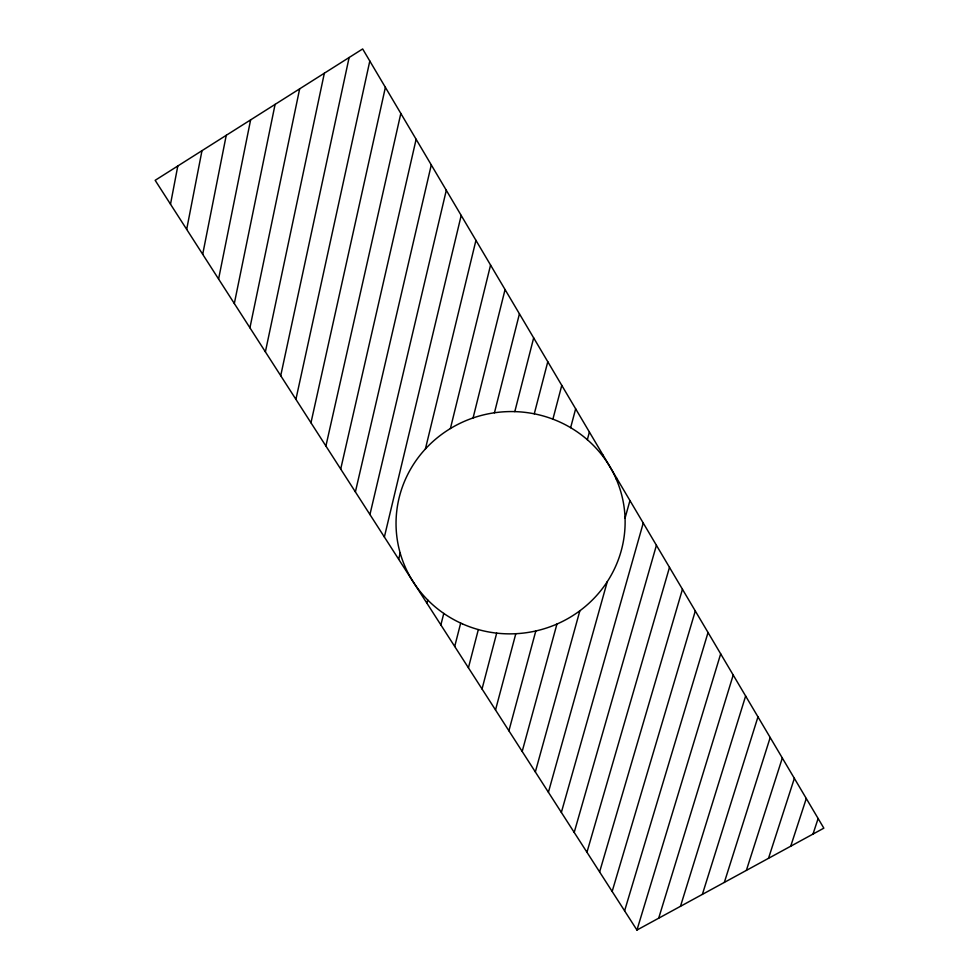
<?xml version="1.0" encoding="UTF-8"?>
<svg xmlns="http://www.w3.org/2000/svg" width="979" height="979" viewBox="0 0 979 979"><rect width="100%" height="100%" fill="white"/><g stroke="black" fill="none" stroke-linecap="round" stroke-linejoin="round"><path stroke-width="1.47" d="M170.505 204.207L177.811 165.977M186.683 229.367L201.98 150.68M202.702 254.295L226.247 135.31M218.586 279.015L250.612 119.891M234.324 303.502L275.087 104.386M249.926 327.781L299.66 88.832M265.382 351.853L324.343 73.205M280.716 375.703L349.124 57.516M295.915 399.346L369.805 61.028M310.967 422.781L385.383 87.351M325.909 446.02L400.827 113.442M340.704 469.063L416.124 139.287M355.389 491.899L431.286 164.888M369.94 514.538L446.302 190.281M384.368 536.994L461.195 215.429M398.673 559.254L400.178 553.037M425.4 448.969L475.941 240.357M450.401 428.533L490.565 265.064M426.93 603.223L427.725 599.992M473.077 417.935L505.066 289.551M440.868 624.932L443.781 613.429M494.444 412.783L519.433 313.831M454.709 646.458L460.693 623.085M514.807 411.608L533.665 337.89M468.427 667.8L478.339 629.57M534.277 413.811L547.787 361.74M482.035 688.971L496.696 633.132M552.902 419.159L561.775 385.383M495.521 709.971L515.811 633.707M570.635 427.676L575.652 408.818M508.909 730.799L535.807 630.966M587.339 439.706L589.395 432.057M522.186 751.456L556.941 624.051M602.758 456.116L603.04 455.088M535.342 771.941L579.862 610.774M616.232 479.086L616.55 477.923M548.411 792.268L607.286 581.648M625.055 518.087L629.95 500.575M561.359 812.423L643.24 523.031M574.208 832.419L656.419 545.291M586.959 852.256L669.489 567.367M599.613 871.934L682.449 589.26M612.156 891.465L695.298 610.969M624.602 910.837L708.037 632.495M636.95 930.05L823.841 828.161L362.658 48.95L155.159 180.32L636.95 930.05L720.679 653.85M658.683 918.204L733.21 675.02M680.478 906.321L745.631 696.032M702.371 894.39L757.966 716.861M724.338 882.409L770.192 737.517M746.377 870.392L782.319 758.015M768.503 858.338L794.361 778.342M790.714 846.223L806.292 798.509M812.998 834.071L818.126 818.517M462.406 623.868A114.58 111.104 -6.3 0 0 624.663 512.029A114.58 111.104 -6.3 0 0 444.674 432.241A114.58 111.104 -6.3 0 0 462.406 623.868"/></g></svg>
